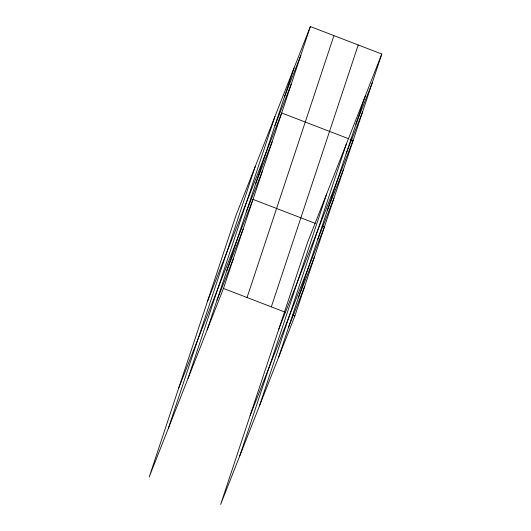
<?xml version="1.0" encoding="UTF-8"?>
<svg xmlns="http://www.w3.org/2000/svg" width="531" height="531" viewBox="0 0 531 531"><rect width="100%" height="100%" fill="white"/><g stroke="black" fill="none" stroke-linecap="round" stroke-linejoin="round"><path stroke-width="0.8" d="M168.334 428.437L255.219 166.542M188.034 378.43L274.919 116.535M207.15 329.89L294.035 68.001M310.363 26.55L236.103 215.075L149.211 476.971L223.478 288.446L310.363 26.55L381.789 54.029L294.897 315.925L220.637 504.45L307.522 242.554L381.789 54.029M247.048 297.513L333.933 35.617M271.328 306.852L358.219 44.962M239.753 455.917L326.645 194.021M259.453 405.91L346.338 144.014M278.576 357.37L365.461 95.474M284.477 96.808L300.805 55.357M274.919 125.615L291.247 84.163M207.429 301.502L281.689 112.977L348.555 138.697M255.809 183.235L272.131 141.784M246.251 212.042L262.573 170.59M178.755 387.929L253.021 199.397L315.314 223.365M226.843 270.531L243.171 229.08M217 300.214L233.321 258.763M355.903 124.287L372.231 82.836M346.345 153.094L362.673 111.643M278.848 328.981L353.115 140.456L350.075 139.281M327.229 210.707L343.557 169.263M317.671 239.521L333.999 198.07M250.181 415.408L324.441 226.876L322.158 226M298.269 298.01L314.598 256.559M288.419 327.687L304.748 286.242M223.478 288.446L285.014 312.122M292.621 315.042L294.897 315.925"/></g></svg>
